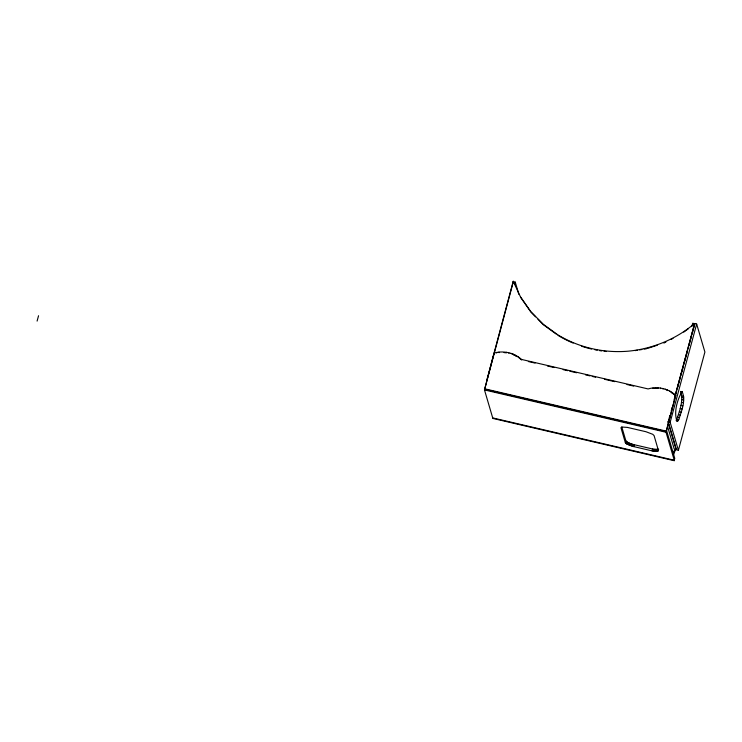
<?xml version="1.0" encoding="UTF-8"?>
<svg xmlns="http://www.w3.org/2000/svg" width="742" height="742" viewBox="0 0 742 742"><rect width="100%" height="100%" fill="white"/><g stroke="black" fill="none" stroke-linecap="round" stroke-linejoin="round"><path stroke-width="1.11" d="M678.754 419.647L676.982 421.447C673.606 411.662 677.307 400.003 682.028 391.396C686.174 400.457 681.555 410.762 678.754 419.647L676.834 419.202C679.579 410.725 683.614 401.227 680.757 392.332M37.1 321.091L38.547 315.73M535.603 316.843L530.92 312.085L520.81 297.625L513.223 281.255L486.928 379.783M675.665 395.347L666.019 432.243L674.413 460.745L492.864 418.432L484.48 389.93L494.116 353.034C503.54 350.4 514.243 352.738 521.468 359.416L648.1 388.929C657.579 386.128 668.459 388.502 675.665 395.347L666.186 431.612L484.647 389.3L513.334 281.663L515.254 282.118L518.853 294.333M514.651 284.344L515.254 282.118M625.385 442.779L620.952 427.717L622.056 427.049L627.287 427.392L645.957 431.723L652.774 434.32L654.092 435.637L658.479 450.728L656.828 451.424L652.042 450.867L632.917 446.396L626.48 443.772L625.385 442.779L625.896 440.915L621.777 426.919M625.645 443.095L625.896 440.915M626.016 443.428L626.146 441.221M626.48 443.772L626.99 441.898L626.517 441.555M627.055 444.124L627.556 442.251L626.99 441.898M627.713 444.477L628.214 442.603L627.556 442.251M628.446 444.829L628.947 442.955L628.214 442.603M629.253 445.172L629.754 443.308L628.947 442.955M630.116 445.506L630.617 443.642L629.754 443.308M631.025 445.831L631.525 443.957L630.617 443.642M631.961 446.118L632.472 444.254L631.525 443.957M632.917 446.396L633.427 444.523L653.461 449.188L658.664 449.253M633.881 446.628L634.391 444.764M652.042 450.867L652.552 448.993M652.951 451.062L653.461 449.188M653.841 451.219L654.342 449.346M654.685 451.34L655.186 449.466M655.474 451.414L655.974 449.541M656.188 451.442L656.698 449.569M656.828 451.424L657.329 449.559M657.375 451.368L657.876 449.504M657.82 451.266L658.321 449.402M691.794 326.591L692.703 323.234L694.623 323.679M675.044 395.913L694.577 323.521C675.86 339.317 652.422 348.888 628.066 351.198A115.743 111.263 -16.4 0 1 557.808 334.818L543.255 324.254L530.762 311.566L520.661 297.097M669.887 415.353L668.227 421.855L670.156 422.3L678.392 450.292L676.463 449.837L668.134 421.53M671.241 410.688L672.15 407.339M674.116 399.706L694.744 323.595L696.664 324.05L704.9 352.033L678.392 450.292M675.498 395.328L676.704 390.867M677.307 388.641L680.312 377.502M680.906 375.276L683.317 366.372M683.911 364.137L687.222 351.893M689.021 345.206L691.423 336.302M692.026 334.067L694.429 325.163M670.156 422.3L696.664 324.05M673.272 454.354L674.153 451.09L675.674 449.16L673.43 454.883M683.781 332.082L688.344 328.734M663.877 343.082L665.908 342.034M670.991 339.437L673.022 338.398M647.506 348.425L657.329 345.215M635.05 350.623L637.322 350.252M639.595 349.89L641.867 349.519M644.139 349.148L646.421 348.786M653.98 388.446L658.117 388.372L657.959 387.816M504.05 352.58L506.489 352.83L506.332 352.274M680.488 391.433L682.417 391.887M681.824 395.94L683.744 396.386M528.35 361.53L535.075 363.098M547.401 365.973L554.126 367.54M563.095 369.627L567.574 370.675M569.819 371.195L576.543 372.762M585.503 374.849L589.992 375.897M592.227 376.417L595.594 377.205M604.554 379.292L614.645 381.648M626.971 384.514L633.696 386.081M681.889 397.462L683.818 397.907M681.74 399.623L683.67 400.077M681.397 402.294L683.317 402.748M680.859 405.317L682.788 405.763M680.182 408.499L682.102 408.953M679.384 411.671L681.304 412.116M678.531 414.62L680.451 415.066M677.659 417.18L679.579 417.625M676.101 420.556L678.021 421.002M484.48 388.752L666.028 431.065M484.48 389.93L666.019 432.243M492.716 417.913L674.255 460.226L674.766 458.352L666.529 430.369M632.472 444.254L633.427 444.523M517.118 356.633L511.09 353.387M675.823 395.903L669.748 391.108M519.131 357.959L517.656 356.485M556.148 334.03L543.413 324.773L537.95 319.227M519.79 358.423L521.626 359.963L521.468 359.416M694.577 323.521L694.735 324.05M673.829 393.77L673.986 394.317M671.844 392.351L672.011 392.898M667.531 390.051L667.698 390.598L665.231 389.188M662.856 388.52L663.014 389.077M660.426 388.066L660.584 388.613M668.078 422.068L676.129 449.402L674.2 448.947L667.448 425.991M655.474 387.778L655.631 388.335M674.153 451.09L674.311 451.618M652.988 387.955L653.146 388.502M513.223 281.255L513.371 281.774M515.56 355.27L515.727 355.817M513.371 354.231L513.529 354.787M508.734 352.728L508.901 353.285M498.967 352.125L499.125 352.682M496.519 352.478L496.686 353.034M606.353 351.504A115.743 111.263 -16.4 0 1 604.062 351.254M601.771 350.947A115.743 111.263 -16.4 0 1 599.49 350.604M597.227 350.215A115.743 111.263 -16.4 0 1 594.963 349.779M591.606 349.046A115.743 111.263 -16.4 0 1 581.682 346.264M573.13 343.073A115.743 111.263 -16.4 0 1 557.965 335.347"/></g></svg>
